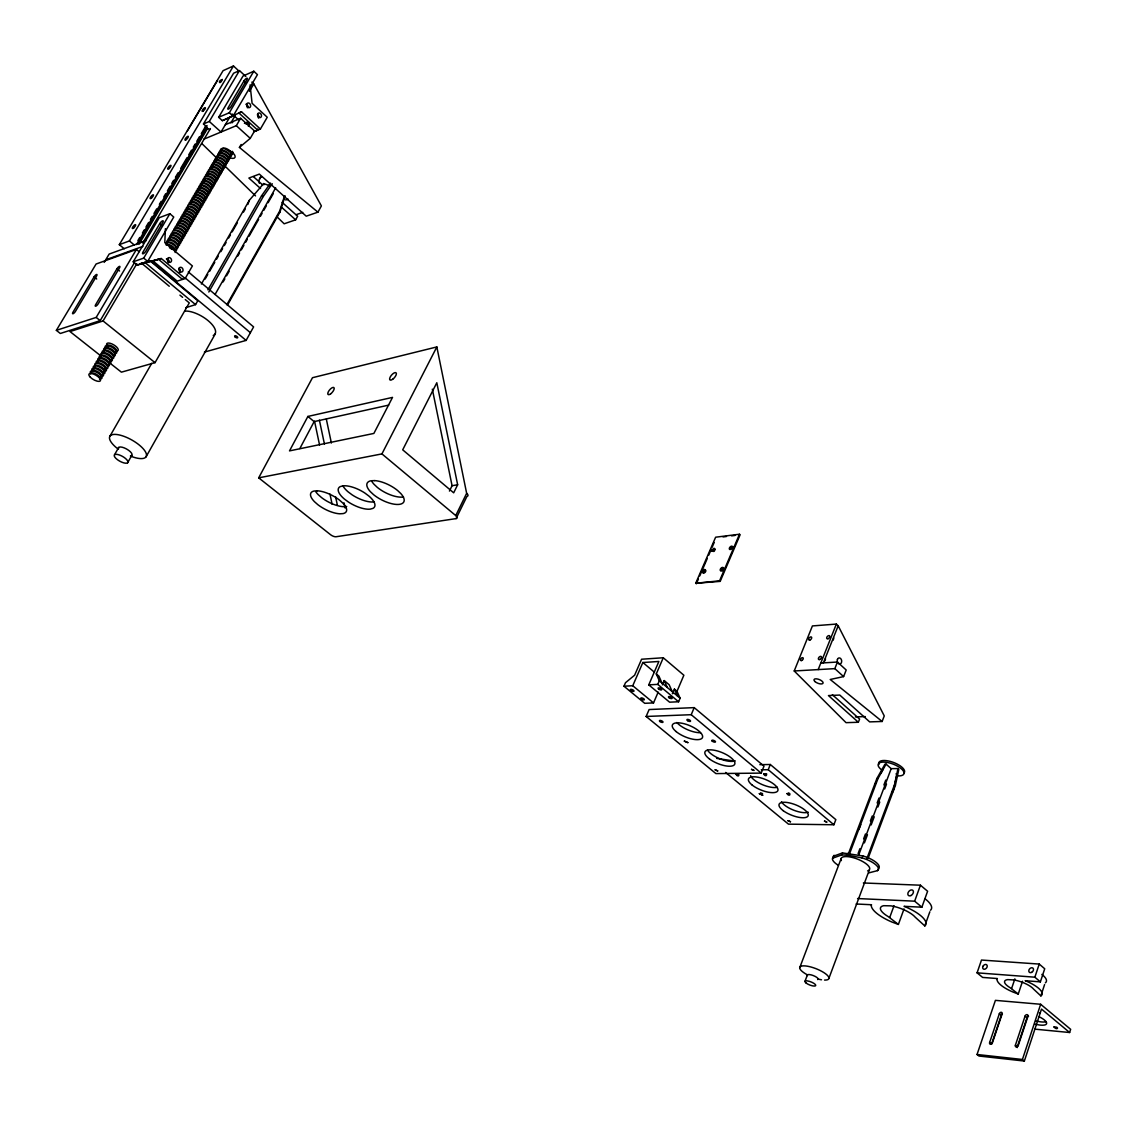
<?xml version="1.0" encoding="UTF-8"?>
<svg xmlns="http://www.w3.org/2000/svg" width="1127" height="1127" viewBox="0 0 1127 1127"><rect width="100%" height="100%" fill="white"/><g stroke="black" fill="none" stroke-linecap="round" stroke-linejoin="round"><path stroke-width="1.5" d="M165.415 228.696L164.796 242.615L192.393 265.944L185.138 278.538L177.193 281.158L153.23 261.14L158.498 259.295L182.489 279.411M714.405 549.342C705.248 549.088 716.631 553.456 714.039 550.187M715.025 549.906L714.18 548.426M711.391 551.202C712.151 552.441 712.63 547.807 714.8 548.976M866.832 858.689L894.528 784.716L897.965 768.558L891.189 768.642L886.09 764.12L884.963 764.148L876.876 778.532L848.335 853.942M868.325 857.774L895.387 785.463L898.825 769.318L897.965 768.558M894.528 785.223L893.049 791.689L891.908 791.689M895.275 781.983L897.12 773.897L895.993 773.897M227.062 304.304L279.693 211.031L284.413 196.352M227.316 305.389L279.905 212.172L285.159 195.873M1069.622 1032.515L1070.65 1029.331L1040.658 1004.27L995.409 1000.367L977.039 1054.492L978.983 1056.027L1024.358 1061.042L1041.503 1009.074L1069.622 1032.515L1034.868 1029.148M1022.541 981.223L1018.259 994.028L1010.229 987.773A15.834 4.987 19.5 0 1 1007.735 979.617L1013.99 979.955A15.834 4.987 19.5 0 1 1033.558 989.097L1040.855 995.888L1044.588 984.575M1024.358 1061.042L1022.428 1059.479L1040.658 1004.27M1015.399 1045.208L1025.063 1016.117A1.775 1.338 -50.7 0 1 1027.035 1014.638A1.775 1.338 -50.7 0 1 1027.937 1016.385L1018.259 1045.504A1.789 1.352 -51.8 0 1 1016.286 1046.983A1.789 1.352 -51.8 0 1 1015.399 1045.208L1017.329 1046.758A1.789 1.352 -51.8 0 0 1017.258 1047.589M1017.329 1046.758L1026.979 1017.695A1.775 1.338 -50.7 0 1 1028.557 1016.23M1040.855 995.888L1041.109 995.775A23.836 7.509 19.5 0 0 1026.331 981.138L1025.176 980.701L1040.376 981.871L1044.715 968.769L1039.235 964.078L981.49 960.049L977.081 972.84L982.617 977.419L997.353 978.546L997.001 979.194A23.836 7.509 19.5 0 0 1012.849 991.985L1018.259 994.028M1040.376 981.871L1034.854 977.194L1039.235 964.078M989.633 1042.517L999.339 1013.751A1.761 1.31 -51.2 0 1 1001.269 1012.3A1.761 1.31 -51.2 0 1 1002.128 1014.004L992.436 1042.799A1.761 1.324 -52.3 0 1 990.492 1044.264A1.761 1.324 -52.3 0 1 989.633 1042.517L991.563 1044.053L1001.255 1015.314A1.761 1.31 -51.2 0 1 1002.41 1014.004M1011.609 988.506L1014.863 978.87M904.023 908.94L898.388 924.436L888.034 916.476A19.286 6.353 20.5 0 1 883.709 905.699L890.978 905.854A19.286 6.353 20.5 0 1 915.209 917.195L924.788 925.915L929.845 911.799M924.788 925.915L925.07 925.76A29.02 9.551 20.5 0 0 905.46 906.855L904.037 906.319L921.872 907.193L927.606 891.246L920.435 885.202L863.381 882.976M921.872 907.193L914.659 901.177L920.435 885.202M889.766 917.378L894.021 905.714M868.847 872.876L877.496 870.636L879.145 867.635A15.341 5.297 20.9 0 0 862.845 855.942L842.489 852.928L833.262 856.281A15.215 5.226 21 0 0 833.318 857.746M828.965 978.18L869.748 868.861A15.285 5.255 20.9 0 0 853.843 857.858A15.285 5.255 20.9 0 0 841.39 860.605M864.395 842.911L867.466 834.741M871.157 824.936L874.228 816.779M877.919 806.974L879.764 802.072M884.681 788.999L886.512 784.096M877.496 870.636L878.398 869.65A15.341 5.283 20.9 0 0 862.085 857.957L862.845 855.942M804.96 981.363L807.341 975.08M858.084 853.576L859.929 848.687M863.62 838.882L865.466 833.98M870.382 820.921L872.228 816.018M877.144 802.959L878.99 798.057M883.906 784.984L885.752 780.081M858.605 855.252L891.189 768.642M838.164 865.212A15.215 5.212 21 0 1 832.501 858.267L841.728 854.928L842.489 852.928M799.677 967.811L840.967 859.028M841.728 854.928L847.405 855.083L848.166 853.069M849.476 853.97L878.003 778.518L886.09 764.12M858.915 829.528L860.774 824.64M833.318 857.281L834.079 855.28M725.605 772.446L788.477 824.147L833.881 824.753L835.84 819.639L770.304 764.5L759.852 764.655M858.351 722.266L828.458 695.57L839.77 695.063L869.664 721.886L882.131 721.477L884.258 715.913L838.178 625.767L836.361 624.076L812.412 625.936L794.225 670.974L846.039 722.661L858.351 722.266L859.591 719.054L832.332 694.669M882.131 721.477L830.219 679.482L843.602 676.594L846.194 670.016L837.446 662.028L820.808 663.042M794.225 670.974L834.825 668.635L837.446 662.028M823.302 663.085L838.178 625.767M818.188 669.593L836.361 624.076M761.204 773.108L763.993 766.149L694.204 707.629L649.124 709.545L646.137 716.462L715.913 773.587L761.204 773.108L691.217 714.701L646.137 716.462M761.26 769.783L768.22 769.699L770.304 764.5M691.217 714.701L694.204 707.629M677.003 691.316L683.864 675.228L663.268 657.759L641.601 659.225L634.614 675.214L625.499 682.708L623.964 686.216L632.754 685.737L642.869 662.521L658.886 661.464L648.758 684.864L669.579 702.177L678.595 701.769L680.102 698.219L677.003 691.316L674.397 689.118L672.551 693.443M695.711 583.265L719.575 580.814L739.481 534.24L740.101 534.818L720.195 581.377L695.711 583.265L715.631 537.199L739.481 534.24M623.964 686.216L644.729 703.304L653.533 702.91L658.168 692.133M662.352 684.906L664.212 680.581L669.142 684.723L672.227 691.612M680.102 698.219L659.309 680.793L656.28 673.918L663.268 657.759M696.331 583.814L698.402 579.053M699.768 575.883L707.319 558.4M708.686 555.231L710.757 550.455M712.123 547.285L714.18 542.524M648.758 684.864L657.774 684.371L659.309 680.793M456.069 518.603A4.578 1.874 26.4 0 0 455.745 515.574L466.648 493.316L436.839 346.933L312.489 377.7L258.689 477.848L330.563 534.705A4.311 1.634 27.2 0 0 336.029 536.748L456.069 518.603L466.944 496.387A4.564 1.916 26.5 0 0 466.648 493.316M457.647 484.779L453.688 492.823L402.705 449.828L436.811 382.743L457.647 484.779L452.068 485.723L449.434 491.076M258.689 477.848L381.926 453.899L436.839 346.933M299.838 448.546L314.137 421.611L388.702 405.114M307.896 416.441L289.512 450.885L373.882 433.43L392.52 397.394L307.896 416.441L314.137 421.611M874.693 784.801L876.271 781.884M880.99 773.122L883.343 768.741M204.41 352.103L246.109 340.41L253.603 326.9L188.294 271.889M260.562 188.519L248.87 178.066L259.337 174.093L306.234 216.187L317.927 212.158L321.392 205.917L253.8 83.877L251.885 82.102M276.693 216.511L284.159 223.794L295.64 219.835L297.655 216.243L282.088 202.311M146.045 456.844L215.398 333.691M127.605 462.788A7.72 2.761 29.1 0 0 119.673 455.083A7.72 2.761 29.1 0 0 115.954 458.435A7.72 2.761 29.1 0 0 127.605 462.788L131.746 455.463M208.819 292.006L263.309 196.436L272.255 183.715M215.032 294.527L275.678 187.829M223.118 281.919L224.851 278.862M226.583 275.819L229.175 271.255M237.839 256.012L239.572 252.969M241.291 249.912L243.897 245.348M245.63 242.305L247.362 239.248M249.081 236.205L258.604 219.455M260.337 216.398L262.07 213.355M263.803 210.312L266.395 205.734M268.127 202.691L273.326 193.548M185.701 307.713L195.563 304.628L197.788 300.726L149.75 260.605M207.917 289.85L261.563 195.816L270.522 183.109M114.531 454.759L118.715 447.433M109.882 436.276L151.765 363.274M109.234 362.556L121.406 372.164L155.033 362.655L189.28 302.895L185.279 299.571M201.381 284.032L249.335 200.296L263.662 183.588L269.536 185.659M205.156 279.045L207.777 274.481M209.523 271.438L214.75 262.309M216.483 259.266L218.229 256.223M220.85 251.659L222.582 248.616M224.329 245.573L226.076 242.53M228.682 237.966L230.429 234.923M232.162 231.88L237.388 222.737M243.488 212.087L245.235 209.044M247.841 204.48L249.335 200.296M317.927 212.158L239.417 147.426L250.264 138.353L254.547 130.971L240.629 118.293L225.344 124.703M253.66 131.789L260.393 129.056L267.24 117.25L252.082 103.304L250.081 84.891M248.334 126.224L249.405 124.364L247.123 122.279L244.432 123.392M239.417 147.426L241.122 144.495M246.038 124.139L247.123 122.279M137.17 265.084L147.665 261.408L173.741 217.046L169.853 213.721L159.301 217.694L133.225 261.802L137.17 265.084L161.274 258.506L185.138 278.538M233.05 116.137L257.449 74.636L253.8 71.226L243.038 76.016L218.638 117.307L222.329 120.659L233.05 116.137L229.33 112.756L218.638 117.307M230.908 122.857L235.318 115.363M249.405 91.372L253.8 83.877M203.804 139.184L236.304 125.689L240.629 118.293M101.12 356.132L70.015 331.563L103.064 320.956L136.832 263.746M133.225 261.802L143.707 258.111L169.853 213.721M229.33 112.756L253.8 71.226M229.823 117.081L221.019 132.028L209.298 121.477L203.48 123.956L206.41 126.59L205.17 127.126L209.777 129.619M138.593 243.319L207.255 127.365M138.917 244.376L207.607 128.351M134.479 262.619L100.204 320.646L60.323 333.479L56.35 330.352L96.189 317.42L136.409 249.461L139.086 251.687M142.692 243.038L210.411 128.548M159.78 223.597L142.988 252.068A2.902 0.902 -50.2 0 0 143.03 253.8L143.439 253.631A2.902 0.902 -50.2 0 0 145.834 251.18L162.753 222.498A2.874 0.888 -49.9 0 0 162.57 220.836A2.874 0.888 -49.9 0 0 159.78 223.597L162.373 225.809M243.911 81.031L228.189 107.671A2.803 0.845 -49 0 0 228.358 109.15L228.767 108.953A2.803 0.845 -49 0 0 231.105 106.53L246.94 79.693A2.789 0.831 -48.8 0 0 246.644 78.298A2.789 0.831 -48.8 0 0 243.911 81.031L246.348 83.285M116.926 268.832L95.696 304.6A2.564 0.789 -50.7 0 0 95.781 306.178A2.564 0.789 -50.7 0 0 98.232 303.755L119.476 267.93A2.55 0.775 -50.4 0 0 119.377 266.409A2.55 0.775 -50.4 0 0 116.926 268.832L119.547 270.987M203.48 123.956L233.599 73.227L239.459 70.592L245.827 76.495M137.945 240.53L139.72 237.515M142.411 232.993L144.186 229.978M145.975 226.964L148.651 222.456M150.44 219.441L152.23 216.426M154.005 213.412L156.695 208.889M159.372 204.381L161.147 201.367M163.838 196.845L165.613 193.83M167.402 190.829L170.078 186.307M171.868 183.292L173.657 180.278M175.446 177.263L178.122 172.755M180.799 168.233L187.04 157.681M188.829 154.681L191.505 150.159M193.295 147.144L195.084 144.129M196.873 141.114L199.549 136.606M201.324 133.592L205.79 126.055M136.48 244.601L207.044 125.534M209.298 121.477L239.459 70.592M124.238 248.757L119.307 244.658L223.09 70.663L233.458 65.958L239.192 71.269L237.938 71.832M187.462 130.76L217.469 80.454M119.307 244.658L129.408 240.939L233.458 65.958M94.09 276.89L73.001 312.165A2.522 0.775 -50.8 0 0 73.058 313.729A2.522 0.775 -50.8 0 0 75.467 311.348L96.57 276.016A2.508 0.761 -50.5 0 0 96.499 274.509A2.508 0.761 -50.5 0 0 94.09 276.89L96.697 279.003M104.205 262.366L109.164 254.068L146.397 240.502M56.35 330.352L96.091 264.014L136.409 249.461M1039.672 1013.525L1039.531 1012.75M930.409 910.222L930.691 910.067A28.936 9.72 20.5 0 0 924.858 898.656M222.329 120.659L241.516 111.798L260.393 129.056M241.516 111.798L238.839 112.925L257.703 130.14M105.741 259.802L142.932 246.362M296.119 214.694L302.754 212.397M374.347 501.797L373.91 501.924A20.244 8.1 27.4 0 1 352.089 494.823L348.144 491.879A20.244 8.1 27.4 0 1 342.904 485.864M139.776 264.169L161.274 258.506M403.438 496.979L403.494 496.965A20.554 8.382 27.2 0 1 377.334 487.399L374.037 484.286A20.554 8.382 27.2 0 1 371.755 481.229M723.055 536.917L726.464 536.494M731.578 535.86L734.987 535.452M346.707 506.488L343.425 506.699A19.948 7.819 27.5 0 1 321.589 497.613L318.208 494.64A19.948 7.819 27.5 0 1 315.757 491.682M855.407 716.927L865.311 716.575M734.635 761.091L716.645 758.386M876.876 778.532L878.003 778.518M857.577 898.543L914.659 901.177M856.126 903.995L871.537 904.742L871.256 905.629A29.02 9.551 20.5 0 0 891.795 921.971L898.388 924.436M977.081 972.84L1034.854 977.194M977.039 1054.492L1022.428 1059.479M762.585 793.633L760.486 792.816M847.405 855.083L862.085 857.957M766.769 774.066L765.416 773.643M789.689 793.507L788.365 792.943M738.678 774.249L737.368 773.686M261.563 195.816L263.309 196.436M103.064 320.956L155.033 362.655M96.189 317.42L100.204 320.646M999.339 1013.751L1001.255 1015.314M659.901 721.477A1.93 0.718 23.1 0 0 662.93 722.266A1.93 0.718 23.1 0 0 660.831 720.533A1.93 0.718 23.1 0 0 659.901 721.477L659.943 721.505M1025.063 1016.117L1026.979 1017.695M632.754 685.737L653.533 702.91M143.707 258.111L147.665 261.408M144.693 262.239L195.563 304.628M141.269 262.943L169.275 286.258M179.94 295.133L182.616 297.345M129.408 240.939L134.352 245.066M150.919 260.886L246.109 340.41M381.926 453.899L455.745 515.574M657.774 684.371L678.595 701.769M184.927 277.721L250.391 332.69M642.869 662.521L654.463 672.241M656.28 673.918L658.929 676.144L661.972 683.032M768.22 769.699L833.881 824.753M894.528 784.716L895.387 785.463M281.356 207.072L295.64 219.835M253.547 176.784L262.633 184.898M236.304 125.689L250.264 138.353M834.825 668.635L843.602 676.594M232.19 114.024L238.473 119.758M713.926 548.3L715.053 549.525M202.029 143.735L216.962 158.287M224.428 165.57L255.533 195.901M674.397 689.118L677.482 696.021M664.212 680.581L667.269 687.47M263.662 183.588L263.915 184.743M314.546 421.23L319.561 444.968M329.972 494.119L332.127 504.29M326.323 419.103L331.38 443.024M343.989 502.825L345.073 507.953M319.392 420.16L324.421 443.968M335.564 496.669L337.367 505.164M432.331 389.167L452.068 485.723M279.693 211.031L279.905 212.172M1041.883 974.404A23.78 7.621 19.4 0 1 1045.377 982.843M672.41 693.457A1.972 0.761 23.1 0 1 672.833 693.711M777.334 787.294A15.806 5.762 21.9 0 1 762.049 784.519A15.806 5.762 21.9 0 1 750.638 775.742M808.27 812.215A15.623 5.607 21.6 0 1 793.69 810.186A15.623 5.607 21.6 0 1 781.448 801.72M729.93 549.413A2.015 1.113 -47.5 0 1 731.733 546.849A2.015 1.113 -47.5 0 1 732.959 548.116M720.829 570.699A2.015 1.113 -47.9 0 1 722.816 568.036A2.015 1.113 -47.9 0 1 723.661 569.797M722.999 570.614A2.015 1.113 -47.9 0 1 722.604 570.938M703.431 573.079A1.831 1 -48.1 0 1 703.333 571.319A1.831 1 -48.1 0 1 705.347 570.079A1.831 1 -48.1 0 1 705.46 571.84M704.826 572.544A1.831 1 -48.1 0 1 703.741 573.094M825.485 658.675A3.874 2.339 -47.5 0 1 824.555 661.169M833.769 637.91A3.86 2.324 -47.1 0 1 832.839 640.375M232.81 121.801A4.874 1.479 -49 0 1 232.275 122.744M227.302 149.99A6.325 3.029 32.5 0 1 235.092 156.075A6.325 3.029 32.5 0 1 229.006 157.301M256.914 130.436A4.057 3.212 58.7 0 1 254.491 131.028M257.787 128.943A4.057 3.212 58.7 0 1 257.449 129.774M257.717 114.574A2.423 1.874 64.8 0 1 258.59 117.842M246.01 104.177A2.437 1.874 64.3 0 1 247.898 107.544M257.66 114.954A2.015 1.564 64.8 0 1 258.238 117.701M246.404 104.825A1.916 1.465 64.3 0 1 247.32 107.699M167.247 258.675A2.479 2.029 64.8 0 1 168.388 262.788M178.883 268.395A2.465 2.015 65.5 0 1 180.109 272.1M166.373 258.928A2.071 1.69 64.8 0 1 168.332 262.197M178.756 268.86A1.93 1.578 65.5 0 1 179.461 272.1M118.11 449.053A20.807 7.551 29.2 0 1 115.856 434.43A20.807 7.551 29.2 0 1 144.89 450.913A20.807 7.551 29.2 0 1 130.38 456.026M118.532 448.955A7.706 2.775 29.2 0 1 126.506 448.969A7.706 2.775 29.2 0 1 130.971 455.829M288.23 199.183A17.962 8.622 31.7 0 1 285.511 199.902M259.351 183.278A17.962 8.622 31.7 0 1 261.534 176.911M260.041 178.799A17.962 8.622 31.7 0 1 260.788 176.629M1039.122 1016.737A14.313 4.353 19.5 0 1 1046.49 1023.894A14.313 4.353 19.5 0 1 1035.065 1024.091M1046.236 1021.654A14.299 4.367 19.4 0 1 1036.107 1020.935M869.142 870.086A15.285 5.255 20.9 0 1 867.593 870.903M878.961 764.515A13.707 5.297 20.6 0 1 892.598 762.106A13.707 5.297 20.6 0 1 903.91 773.08M881.314 769.628A13.707 5.283 20.6 0 1 883.441 762.091A13.707 5.283 20.6 0 1 902.206 769.614A13.707 5.283 20.6 0 1 896.712 775.799M806.932 974.601A15.609 4.607 21.3 0 1 802.396 965.924A15.609 4.607 21.3 0 1 823.851 972.587A15.609 4.607 21.3 0 1 824.541 980.081M821.498 979.772A15.609 4.607 21.3 0 1 817.963 978.997M807.369 975.573A5.776 1.69 21.3 0 1 813.3 975.573A5.776 1.69 21.3 0 1 817.779 979.602M700.473 732.719A16.285 6.1 22.8 0 1 676.862 722.506M735.072 760.824A16.088 5.917 22.4 0 1 720.378 758.992A16.088 5.917 22.4 0 1 707.488 750.061M184.701 311.108A20.244 8.481 30.3 0 1 208.439 320.927A20.244 8.481 30.3 0 1 213.242 335.466M215.525 161.02A6.353 3.015 32.4 0 1 217.877 157.695A6.353 3.015 32.4 0 1 225.245 162.091A6.353 3.015 32.4 0 1 224.16 166.162M216.666 158.4A5.269 2.493 32.4 0 1 221.751 158.16A5.269 2.493 32.4 0 1 225.921 163.147M218.215 156.428A6.353 3.015 32.5 0 1 220.582 153.089A6.353 3.015 32.5 0 1 227.936 157.47A6.353 3.015 32.5 0 1 226.851 161.555M218.018 156.104A5.269 2.508 32.5 0 1 223.71 156.174A5.269 2.508 32.5 0 1 226.978 161.429M216.877 158.724A6.353 3.015 32.5 0 1 219.23 155.399A6.353 3.015 32.5 0 1 226.597 159.78A6.353 3.015 32.5 0 1 225.513 163.866M220.906 151.835A6.339 3.029 32.5 0 1 223.273 148.482A6.339 3.029 32.5 0 1 230.626 152.863A6.339 3.029 32.5 0 1 229.528 156.963M220.709 151.497A5.269 2.508 32.5 0 1 226.978 151.948A5.269 2.508 32.5 0 1 229.091 157.231M219.145 153.075A6.339 3.029 32.5 0 1 222.808 150.933A6.339 3.029 32.5 0 1 229.542 155.54A6.339 3.029 32.5 0 1 228.189 159.259M219.371 153.793A5.269 2.508 32.5 0 1 225.048 153.878A5.269 2.508 32.5 0 1 228.33 159.132M182.461 216.793A5.339 2.395 31.8 0 1 188.758 217.356A5.339 2.395 31.8 0 1 191.026 222.498M211.467 167.951A6.368 3.001 32.4 0 1 213.806 164.641A6.368 3.001 32.4 0 1 221.202 169.022A6.368 3.001 32.4 0 1 220.131 173.079M212.609 165.331A5.283 2.493 32.4 0 1 218.3 165.43A5.283 2.493 32.4 0 1 221.596 170.67M196.492 193.52A6.396 2.944 32.1 0 1 198.803 190.28A6.396 2.944 32.1 0 1 206.241 194.661A6.396 2.944 32.1 0 1 205.213 198.662M197.634 190.9A5.311 2.437 32.1 0 1 203.325 191.055A5.311 2.437 32.1 0 1 206.692 196.253M212.397 164.598A6.368 3.001 32.4 0 1 216.06 162.485A6.368 3.001 32.4 0 1 222.808 167.078A6.368 3.001 32.4 0 1 221.47 170.783M215.327 160.71A5.269 2.493 32.4 0 1 221.582 161.161A5.269 2.493 32.4 0 1 223.724 166.43M214.172 163.33A6.353 3.001 32.4 0 1 216.525 160.006A6.353 3.001 32.4 0 1 223.907 164.401A6.353 3.001 32.4 0 1 222.822 168.472M197.859 191.181A6.396 2.944 32.1 0 1 200.169 187.927A6.396 2.944 32.1 0 1 207.607 192.323A6.396 2.944 32.1 0 1 206.579 196.323M213.975 163.021A5.283 2.493 32.4 0 1 220.244 163.485A5.283 2.493 32.4 0 1 222.371 168.74M182.729 217.032A6.438 2.888 31.8 0 1 184.997 213.848A6.438 2.888 31.8 0 1 192.492 218.229A6.438 2.888 31.8 0 1 191.505 222.174M232.444 151.314A6.339 3.029 32.6 0 1 230.866 154.681M222.061 149.201A5.269 2.522 32.6 0 1 228.316 149.637A5.269 2.522 32.6 0 1 230.429 154.934M209.692 169.219A6.368 2.987 32.3 0 1 213.341 167.12A6.368 2.987 32.3 0 1 220.103 171.713A6.368 2.987 32.3 0 1 218.779 175.403M211.298 168.388A5.283 2.479 32.3 0 1 216.342 167.402A5.283 2.479 32.3 0 1 220.258 172.98M208.326 171.529A6.368 2.987 32.3 0 1 211.989 169.43A6.368 2.987 32.3 0 1 218.751 174.037A6.368 2.987 32.3 0 1 217.426 177.714M210.171 169.36A5.283 2.479 32.3 0 1 216.173 170.431A5.283 2.479 32.3 0 1 218.906 175.291M208.819 171.684A5.283 2.479 32.3 0 1 215.37 173.149A5.283 2.479 32.3 0 1 216.976 177.996M206.974 173.854A6.368 2.972 32.3 0 1 210.622 171.755A6.368 2.972 32.3 0 1 217.398 176.361A6.368 2.972 32.3 0 1 216.074 180.024M207.453 174.009A5.297 2.465 32.3 0 1 214.017 175.474A5.297 2.465 32.3 0 1 215.623 180.32M205.607 176.178A6.382 2.972 32.2 0 1 209.27 174.093A6.382 2.972 32.2 0 1 216.046 178.686A6.382 2.972 32.2 0 1 214.722 182.349M204.691 179.531A6.382 2.972 32.2 0 1 207.016 176.249A6.382 2.972 32.2 0 1 214.426 180.644A6.382 2.972 32.2 0 1 213.369 184.673M206.1 176.333A5.297 2.465 32.2 0 1 212.101 177.404A5.297 2.465 32.2 0 1 214.848 182.25M204.508 179.996A5.297 2.465 32.2 0 1 204.466 179.235M204.734 178.658A5.297 2.465 32.2 0 1 210.735 179.728A5.297 2.465 32.2 0 1 213.496 184.574M203.325 181.856A6.382 2.958 32.2 0 1 205.649 178.587A6.382 2.958 32.2 0 1 213.059 182.968A6.382 2.958 32.2 0 1 212.017 186.997M203.142 182.32A5.297 2.451 32.2 0 1 207.579 181.081A5.297 2.451 32.2 0 1 212.411 186.321M201.958 184.18A6.382 2.958 32.2 0 1 204.283 180.912A6.382 2.958 32.2 0 1 211.707 185.307A6.382 2.958 32.2 0 1 210.664 189.322M201.733 183.898A5.297 2.451 32.2 0 1 208.016 184.405A5.297 2.451 32.2 0 1 210.2 189.618M200.592 186.518A6.396 2.958 32.1 0 1 202.916 183.25A6.396 2.958 32.1 0 1 210.34 187.645A6.396 2.958 32.1 0 1 209.298 191.66M198.789 187.815A6.396 2.944 32.1 0 1 202.437 185.758A6.396 2.944 32.1 0 1 209.242 190.35A6.396 2.944 32.1 0 1 207.946 193.985M200.367 186.237A5.311 2.451 32.1 0 1 206.65 186.744A5.311 2.451 32.1 0 1 208.847 191.956M199 188.561A5.311 2.451 32.1 0 1 204.691 188.702A5.311 2.451 32.1 0 1 208.044 193.914M195.126 195.859A6.41 2.93 32 0 1 197.422 192.618A6.41 2.93 32 0 1 204.875 197.014A6.41 2.93 32 0 1 203.86 201M196.253 193.252A5.311 2.437 32.1 0 1 201.958 193.393A5.311 2.437 32.1 0 1 205.325 198.591M193.745 198.197A6.41 2.93 32 0 1 196.056 194.971A6.41 2.93 32 0 1 203.508 199.352A6.41 2.93 32 0 1 202.494 203.339M194.886 195.591A5.311 2.437 32 0 1 201.169 196.112A5.311 2.437 32 0 1 203.381 201.31M193.506 197.929A5.325 2.423 32 0 1 199.803 198.465A5.325 2.423 32 0 1 202.015 203.649M175.77 228.091A5.353 2.367 31.7 0 1 182.377 229.64A5.353 2.367 31.7 0 1 184.11 234.36M173.924 230.232A6.452 2.86 31.7 0 1 177.545 228.274A6.452 2.86 31.7 0 1 184.448 232.866A6.452 2.86 31.7 0 1 183.222 236.402M175.319 227.865A6.452 2.86 31.7 0 1 178.939 225.893A6.452 2.86 31.7 0 1 185.828 230.471A6.452 2.86 31.7 0 1 184.603 234.022M191.928 199.521A6.41 2.916 32 0 1 195.563 197.479A6.41 2.916 32 0 1 202.395 202.071A6.41 2.916 32 0 1 201.127 205.692M192.139 200.282A5.325 2.423 32 0 1 197.831 200.437A5.325 2.423 32 0 1 201.226 205.621M190.998 202.888A6.41 2.916 32 0 1 193.295 199.676A6.41 2.916 32 0 1 200.761 204.057A6.41 2.916 32 0 1 199.761 208.03M189.181 204.212A6.424 2.916 31.9 0 1 192.816 202.198A6.424 2.916 31.9 0 1 199.648 206.776A6.424 2.916 31.9 0 1 198.38 210.383M190.815 203.367A5.325 2.423 31.9 0 1 195.239 202.17A5.325 2.423 31.9 0 1 200.113 207.396M189.646 204.41A5.325 2.409 31.9 0 1 196.239 205.931A5.325 2.409 31.9 0 1 197.915 210.707M187.8 206.565A6.424 2.902 31.9 0 1 191.435 204.55A6.424 2.902 31.9 0 1 198.282 209.143A6.424 2.902 31.9 0 1 197.014 212.735M188.265 206.762A5.325 2.409 31.9 0 1 194.858 208.284A5.325 2.409 31.9 0 1 196.535 213.059M186.42 208.918A6.424 2.902 31.9 0 1 190.04 206.917A6.424 2.902 31.9 0 1 196.901 211.496A6.424 2.902 31.9 0 1 195.633 215.088M186.673 210.439A5.339 2.409 31.9 0 1 191.717 209.552A5.339 2.409 31.9 0 1 195.732 215.046M185.49 212.299A6.424 2.902 31.9 0 1 187.772 209.115A6.424 2.902 31.9 0 1 195.253 213.496A6.424 2.902 31.9 0 1 194.267 217.441M185.293 212.792A5.339 2.409 31.8 0 1 190.322 211.904A5.339 2.409 31.8 0 1 194.351 217.398M184.11 214.665A6.438 2.888 31.8 0 1 186.378 211.482A6.438 2.888 31.8 0 1 193.872 215.863A6.438 2.888 31.8 0 1 192.886 219.807M183.856 214.426A5.339 2.395 31.8 0 1 188.942 214.271A5.339 2.395 31.8 0 1 193.238 219.201M177.164 225.71A5.353 2.381 31.7 0 1 183.771 227.26A5.353 2.381 31.7 0 1 185.504 231.993M176.714 225.485A6.452 2.86 31.7 0 1 180.334 223.512A6.452 2.86 31.7 0 1 187.223 228.091A6.452 2.86 31.7 0 1 185.983 231.641M178.305 223.907A5.353 2.381 31.7 0 1 183.391 223.78A5.353 2.381 31.7 0 1 187.716 228.682M178.559 224.132A6.452 2.874 31.7 0 1 180.827 220.962A6.452 2.874 31.7 0 1 188.336 225.358A6.452 2.874 31.7 0 1 187.364 229.274M174.375 230.471A5.353 2.367 31.6 0 1 180.419 231.627A5.353 2.367 31.6 0 1 183.292 236.388M172.994 233.627A6.452 2.846 31.6 0 1 175.249 230.5A6.452 2.846 31.6 0 1 182.785 234.881A6.452 2.846 31.6 0 1 181.827 238.783A5.367 2.367 31.6 0 0 177.812 233.317A5.367 2.367 31.6 0 0 172.783 234.148M171.6 236.022A6.466 2.846 31.6 0 1 173.84 232.88A6.466 2.846 31.6 0 1 181.391 237.276A6.466 2.846 31.6 0 1 180.433 241.164M181.334 219.385A6.438 2.888 31.8 0 1 183.602 216.215A6.438 2.888 31.8 0 1 191.111 220.61A6.438 2.888 31.8 0 1 190.139 224.541M181.081 219.159A5.339 2.395 31.8 0 1 187.378 219.723A5.339 2.395 31.8 0 1 189.646 224.865M179.954 221.751A6.438 2.874 31.8 0 1 182.222 218.582A6.438 2.874 31.8 0 1 189.73 222.977A6.438 2.874 31.8 0 1 188.758 226.907M179.686 221.526A5.353 2.381 31.7 0 1 185.391 221.723A5.353 2.381 31.7 0 1 188.829 226.879M171.332 235.811A5.367 2.353 31.6 0 1 177.629 236.402A5.367 2.353 31.6 0 1 179.94 241.516M170.205 238.403A6.466 2.846 31.6 0 1 172.445 235.275A6.466 2.846 31.6 0 1 179.996 239.671A6.466 2.846 31.6 0 1 179.052 243.545M169.923 238.191A5.367 2.353 31.6 0 1 176.221 238.797A5.367 2.353 31.6 0 1 178.545 243.897M168.346 239.783A6.466 2.832 31.5 0 1 171.938 237.839A6.466 2.832 31.5 0 1 178.869 242.418A6.466 2.832 31.5 0 1 177.657 245.94A5.367 2.353 31.5 0 0 174.234 240.826A5.367 2.353 31.5 0 0 168.529 240.586M167.402 243.178A6.466 2.832 31.5 0 1 169.642 240.065A6.466 2.832 31.5 0 1 177.193 244.46A6.466 2.832 31.5 0 1 176.263 248.32A5.367 2.339 31.5 0 0 172.825 243.221A5.367 2.339 31.5 0 0 167.12 242.981M165.754 243.009A6.48 2.817 31.5 0 1 174.375 245.418A6.48 2.817 31.5 0 1 174.868 250.715A5.381 2.339 31.5 0 0 172.022 245.996A5.381 2.339 31.5 0 0 165.965 244.813A6.48 2.817 31.5 0 1 172.98 247.827A6.48 2.817 31.5 0 1 175.136 252.533M169.402 247.701A5.381 2.339 31.5 0 1 171.727 249.222M108.079 346.975A6.621 2.592 30.5 0 1 108.488 343.031A6.621 2.592 30.5 0 1 116.757 347.158A6.621 2.592 30.5 0 1 116.349 351.089M106.91 346.637A5.494 2.141 30.5 0 1 112.531 346.383A5.494 2.141 30.5 0 1 115.743 351.61M105.205 347.525A6.621 2.578 30.5 0 1 108.699 345.862A6.621 2.578 30.5 0 1 115.884 350.412A6.621 2.578 30.5 0 1 114.855 353.639M105.445 349.145A5.508 2.141 30.4 0 1 111.066 348.905A5.508 2.141 30.4 0 1 114.278 354.132M104.248 351.004A6.635 2.578 30.4 0 1 106.318 348.173A6.635 2.578 30.4 0 1 114.123 352.582A6.635 2.578 30.4 0 1 113.39 356.16A5.508 2.141 30.4 0 0 109.587 351.427A5.508 2.141 30.4 0 0 103.853 350.976M90.949 373.713A6.663 2.522 30.2 0 1 92.992 370.952A6.663 2.522 30.2 0 1 100.838 375.347A6.663 2.522 30.2 0 1 100.148 378.869M90.54 373.713A5.536 2.085 30.2 0 1 96.894 374.573A5.536 2.085 30.2 0 1 99.556 379.376M92.428 371.177A6.663 2.522 30.2 0 1 94.922 368.501A6.663 2.522 30.2 0 1 102.881 373.488A6.663 2.522 30.2 0 1 100.373 376.15M92.02 371.177A5.536 2.099 30.2 0 1 98.373 372.037A5.536 2.099 30.2 0 1 101.036 376.841M93.921 368.642A6.663 2.536 30.3 0 1 95.964 365.866A6.663 2.536 30.3 0 1 103.811 370.276A6.663 2.536 30.3 0 1 103.106 373.798M95.105 366.782A5.522 2.113 30.3 0 1 100.726 366.585A5.522 2.113 30.3 0 1 103.994 371.769M95.401 366.12A6.649 2.536 30.3 0 1 97.443 363.331A6.649 2.536 30.3 0 1 105.29 367.74A6.649 2.536 30.3 0 1 104.586 371.262M96.471 363.584A5.522 2.113 30.3 0 1 102.825 364.415A5.522 2.113 30.3 0 1 105.459 369.233M93.626 369.318A5.522 2.099 30.3 0 1 98.598 368.797A5.522 2.099 30.3 0 1 103.05 373.995M102.782 353.512A6.635 2.578 30.4 0 1 104.853 350.694A6.635 2.578 30.4 0 1 112.658 355.104A6.635 2.578 30.4 0 1 111.925 358.668M102.388 353.484A5.508 2.127 30.4 0 1 108.122 353.934A5.508 2.127 30.4 0 1 111.897 358.837M100.782 355.061A6.635 2.564 30.4 0 1 104.276 353.413A6.635 2.564 30.4 0 1 111.474 357.963A6.635 2.564 30.4 0 1 110.46 361.175M101.134 355.498A5.508 2.127 30.4 0 1 107.854 357.231A5.508 2.127 30.4 0 1 109.882 361.668M99.838 358.541A6.635 2.564 30.4 0 1 101.895 355.738A6.635 2.564 30.4 0 1 109.713 360.147A6.635 2.564 30.4 0 1 108.995 363.697M99.542 359.203A5.508 2.127 30.3 0 1 104.529 358.654A5.508 2.127 30.3 0 1 108.953 363.88M98.359 361.063A6.649 2.55 30.3 0 1 100.416 358.273A6.649 2.55 30.3 0 1 108.234 362.669A6.649 2.55 30.3 0 1 107.53 366.219A6.649 2.55 30.3 0 1 104.797 368.571M97.95 361.049A5.522 2.113 30.3 0 1 103.05 361.189A5.522 2.113 30.3 0 1 107.699 365.895M96.344 362.626A6.649 2.55 30.3 0 1 100.317 361.147A6.649 2.55 30.3 0 1 107.53 366.219M751.498 769.417L754.09 770.459L751.582 769.318M222.258 79.51C220.019 85.666 217.131 80.89 222.258 79.51M684.343 741.129L687.85 742.608L684.343 741.129M824.443 821.146L826.964 822.161L824.541 821.062M715.166 769.84L717.702 770.91L715.166 769.84M788.012 820.71L790.478 821.738L788.012 820.71M759.344 793.662L762.697 795.169L759.344 793.662M982.998 966.262L982.758 966.881A2.677 1.958 -50.3 0 0 985.28 969.023A2.677 1.958 -50.3 0 0 986.843 964.98A2.677 1.958 -50.3 0 0 982.998 966.262M1053.984 1026.951C1057.112 1031.036 1060.028 1026.57 1053.984 1026.951M763.627 774.052C765.797 777.968 768.924 773.686 763.627 774.052M736.016 774.319C738.143 778.179 741.214 774.01 736.016 774.319M787.04 793.591C789.154 797.437 792.295 793.253 787.04 793.591M721.562 570.6L721.167 570.727A2.015 1.113 -47.9 0 1 720.702 568.628A2.015 1.113 -47.9 0 1 723.295 567.797A2.015 1.113 -47.9 0 1 721.562 570.6M342.749 485.864L340.072 486.681A20.272 8.044 27.3 0 0 344.425 499.078L348.384 502.008A20.272 8.044 27.3 0 0 370.234 509.136L372.952 508.376A20.272 8.044 27.3 0 0 368.867 496.035L364.88 493.048A20.272 8.044 27.3 0 0 342.749 485.864M730.648 549.328L730.254 549.455A2.015 1.113 -47.5 0 1 729.831 547.342A2.015 1.113 -47.5 0 1 732.409 546.553A2.015 1.113 -47.5 0 1 730.648 549.328M819.78 659.506L819.385 659.619A1.944 1.169 -47.6 0 1 818.836 657.492A1.944 1.169 -47.6 0 1 821.414 656.787A1.944 1.169 -47.6 0 1 819.78 659.506M828.063 638.713L827.669 638.812A1.93 1.155 -47.2 0 1 827.162 636.699A1.93 1.155 -47.2 0 1 829.726 636.037A1.93 1.155 -47.2 0 1 828.063 638.713M317.236 490.808L313.968 491.048A19.99 7.776 27.5 0 0 314.503 501.726L317.899 504.713A19.99 7.776 27.5 0 0 339.776 513.799L343.059 513.602A19.99 7.776 27.5 0 0 342.805 503.036L339.396 500.022A19.99 7.776 27.5 0 0 317.236 490.808M374.629 480.595L371.037 480.764A20.582 8.326 27.1 0 0 370.29 491.597L373.615 494.697A20.582 8.326 27.1 0 0 398.183 504.459A20.582 8.326 27.1 0 0 400.86 493.598L397.535 490.456A20.582 8.326 27.1 0 0 374.629 480.595M712.179 741.059L711.968 740.805A1.93 0.718 22.6 0 1 713.081 740.228A1.93 0.718 22.6 0 1 715.377 741.496L715.476 741.735A1.93 0.718 22.6 0 1 714.264 742.087A1.93 0.718 22.6 0 1 712.179 741.059M330.634 393.858A4.522 1.803 -50 0 0 333.944 387.618A4.522 1.803 -50 0 0 328.394 391.661A4.522 1.803 -50 0 0 330.634 393.858M392.717 379.25A4.691 1.93 -49.4 0 0 396.056 372.798A4.691 1.93 -49.4 0 0 390.21 377.024A4.691 1.93 -49.4 0 0 392.717 379.25M910.982 895.528A3.381 2.324 -50 0 0 912.856 890.358A3.381 2.324 -50 0 0 908.038 892.781A3.381 2.324 -50 0 0 910.982 895.528M1031.543 972.404A2.733 2.029 -49.3 0 0 1032.952 968.149A2.733 2.029 -49.3 0 0 1028.937 970.037A2.733 2.029 -49.3 0 0 1031.543 972.404M641.249 698.979A1.944 0.733 23.4 0 0 644.292 699.768A1.944 0.733 23.4 0 0 642.151 698.007A1.944 0.733 23.4 0 0 641.249 698.979M630.866 690.428A1.958 0.733 23.5 0 0 633.923 691.217A1.958 0.733 23.5 0 0 631.754 689.428A1.958 0.733 23.5 0 0 630.866 690.428M658.577 688.977A1.986 0.761 23.3 0 0 661.69 689.78A1.986 0.761 23.3 0 0 659.52 687.963A1.986 0.761 23.3 0 0 658.577 688.977M668.973 697.655A1.972 0.747 23.1 0 0 672.086 698.458A1.972 0.747 23.1 0 0 669.931 696.655A1.972 0.747 23.1 0 0 668.973 697.655M751.765 784.73A15.834 5.734 21.9 0 0 777.095 791.605A15.834 5.734 21.9 0 0 760.626 777.841A15.834 5.734 21.9 0 0 751.765 784.73M783.166 810.637A15.637 5.579 21.6 0 0 807.777 816.371A15.637 5.579 21.6 0 0 789.872 803.002A15.637 5.579 21.6 0 0 783.166 810.637M703.473 572.446A1.831 1 -48.1 0 0 705.136 569.853A1.831 1 -48.1 0 0 702.699 570.755A1.831 1 -48.1 0 0 703.473 572.446M809.904 640.023A1.916 1.141 -47.5 0 0 811.609 637.304A1.916 1.141 -47.5 0 0 808.975 638.192A1.916 1.141 -47.5 0 0 809.904 640.023M801.607 660.535A1.761 1.057 -47.8 0 0 803.171 658.027A1.761 1.057 -47.8 0 0 800.762 658.816A1.761 1.057 -47.8 0 0 801.607 660.535M814.976 681.567A4.846 1.986 21.6 0 0 822.809 683.511A4.846 1.986 21.6 0 0 817.85 679.074A4.846 1.986 21.6 0 0 814.976 681.567M837.446 659.365A3.085 2.226 82.6 0 0 839.559 664.057A3.085 2.226 82.6 0 0 841.334 659.549A3.085 2.226 82.6 0 0 837.446 659.365M257.562 114.362A2.423 1.874 64.9 0 0 260.126 117.602A2.423 1.874 64.9 0 0 260.83 113.883A2.423 1.874 64.9 0 0 257.562 114.362M246.658 104.825A2.437 1.874 64.4 0 0 249.63 107.558A2.437 1.874 64.4 0 0 249.673 103.585A2.437 1.874 64.4 0 0 246.658 104.825M178.925 268.691A2.465 2.015 65.6 0 0 181.461 272.072A2.465 2.015 65.6 0 0 182.447 268.282A2.465 2.015 65.6 0 0 178.925 268.691M167.374 259.154A2.479 2.029 64.9 0 0 170.107 262.38A2.479 2.029 64.9 0 0 170.853 258.477A2.479 2.029 64.9 0 0 167.374 259.154M203.015 111.108A2.437 0.718 -49.1 0 0 205.41 107.826A2.437 0.718 -49.1 0 0 202.761 109.573A2.437 0.718 -49.1 0 0 203.015 111.108M185.913 139.833A2.451 0.718 -49.4 0 0 188.322 136.508A2.451 0.718 -49.4 0 0 185.687 138.241A2.451 0.718 -49.4 0 0 185.913 139.833M168.994 168.627A2.465 0.733 -49.6 0 0 170.924 165.387A2.465 0.733 -49.6 0 0 168.05 167.796A2.465 0.733 -49.6 0 0 168.994 168.627M151.427 198.141A2.479 0.747 -49.8 0 0 153.385 194.858A2.479 0.747 -49.8 0 0 150.497 197.253A2.479 0.747 -49.8 0 0 151.427 198.141M133.62 228.048A2.493 0.761 -50.1 0 0 135.592 224.724A2.493 0.761 -50.1 0 0 132.704 227.105A2.493 0.761 -50.1 0 0 133.62 228.048M806.143 983.082A5.79 1.676 21.4 0 0 815.427 985.886A5.79 1.676 21.4 0 0 809.524 981.392A5.79 1.676 21.4 0 0 806.143 983.082M676.073 731.536A16.313 6.058 22.8 0 0 701.867 738.396A16.313 6.058 22.8 0 0 684.328 723.788A16.313 6.058 22.8 0 0 676.073 731.536M709.503 758.992A16.102 5.889 22.4 0 0 734.494 764.627A16.102 5.889 22.4 0 0 715.56 750.497A16.102 5.889 22.4 0 0 709.503 758.992M687.583 720.632A1.944 0.733 22.9 0 0 690.541 721.195A1.944 0.733 22.9 0 0 688.09 719.463A1.944 0.733 22.9 0 0 687.583 720.632M234.909 336.734A1.747 0.747 29.9 0 0 237.6 337.79A1.747 0.747 29.9 0 0 236.022 335.916A1.747 0.747 29.9 0 0 234.909 336.734M90.329 377.249A6.663 2.522 30.2 0 0 100.317 380.94A6.663 2.522 30.2 0 0 93.414 374.023A6.663 2.522 30.2 0 0 90.329 377.249"/></g></svg>
